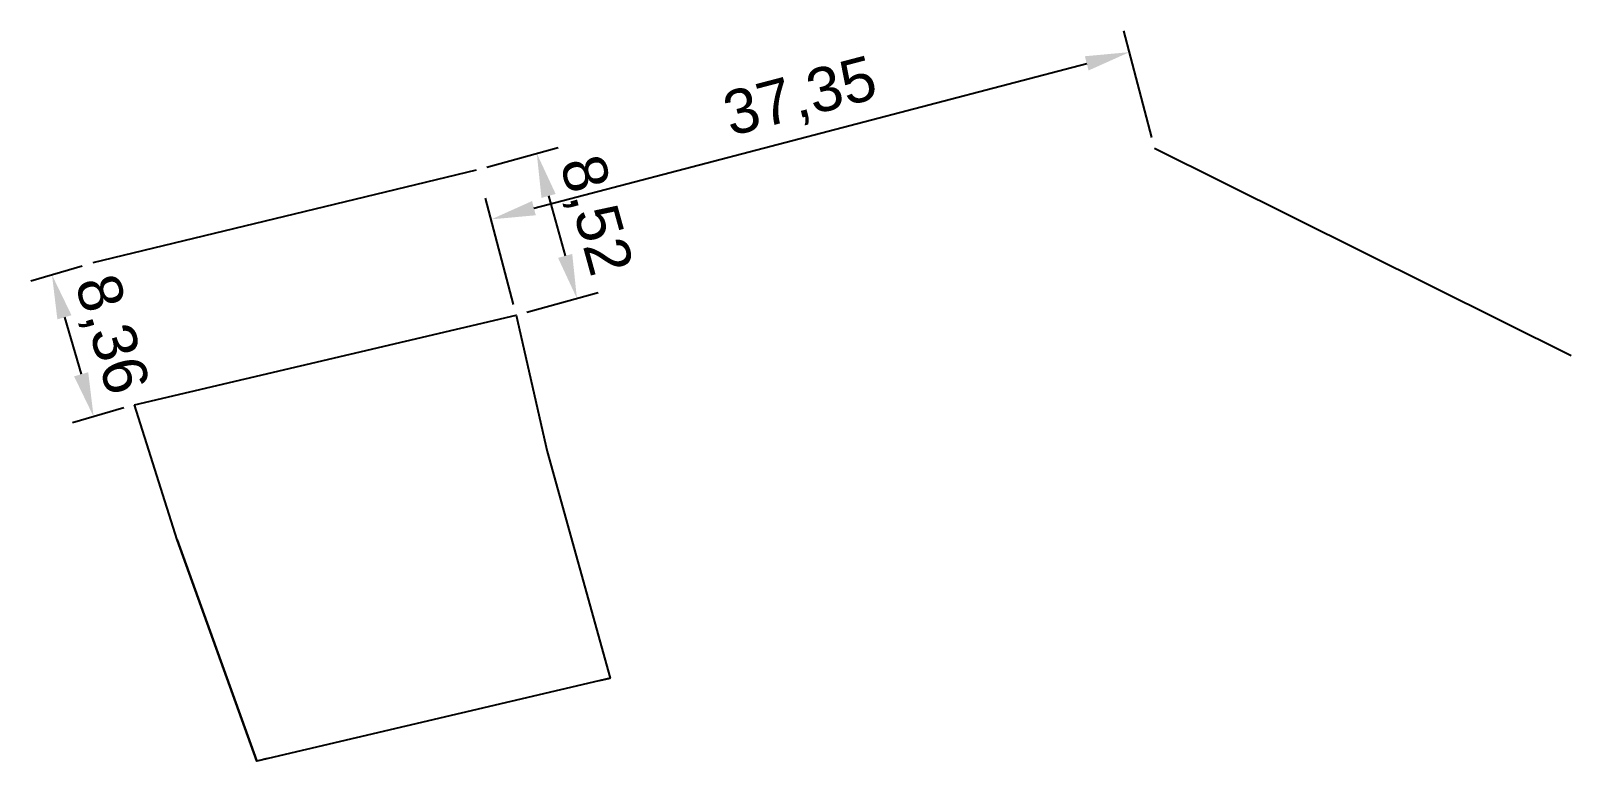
# Model space of a CAD drawing. Header units: millimetres. Extents: x 613888 to 613975.2, y 1319180.6 to 1319222.
import ezdxf

# ---------------------------------------------------------------- set-up
doc = ezdxf.new("R2010")
doc.units = ezdxf.units.MM
doc.header["$PDMODE"] = 32
doc.header["$PDSIZE"] = 2.5
doc.styles.get("Standard").update_dxf_attribs({"font": 'arial.ttf'})
doc.dimstyles.new('ISO-25', dxfattribs={"dimtxt": 2.5, "dimasz": 2.5, "dimexe": 1.25, "dimexo": 0.625, "dimtad": 1, "dimtxsty": 'Standard', "dimcen": 2.5, "dimadec": 0, "dimazin": 0, "dimtfac": 1, "dimtmove": 0, "dimatfit": 3, "dimfxl": 1, "dimarcsym": 0})

# ---------------------------------------------------------------- blocks, each defined once
blk = doc.blocks.new('*D2')
at = {"color": 0, "lineweight": -2, "transparency": 16777216}
for p, q in [((613951.433, 1319215.944), (613949.852, 1319221.976)), ((613916.46, 1319211.935), (613947.75, 1319220.133)), ((613915.306, 1319206.478), (613913.725, 1319212.51))]:
    blk.add_line(p, q, dxfattribs=at)
at = {"color": 0, "transparency": 16777216}
for points in [[(613947.645, 1319220.536), (613947.856, 1319219.73), (613950.169, 1319220.767)], [(613916.355, 1319212.338), (613916.566, 1319211.532), (613914.042, 1319211.301)]]:
    blk.add_solid(points, dxfattribs=at)
at = {"layer": 'Defpoints', "color": 0, "transparency": 16777216}
for p in [(613950.169, 1319220.767), (613951.591, 1319215.339), (613915.464, 1319205.873)]:
    blk.add_point(p, dxfattribs=at)
at = {"color": 0, "transparency": 16777216, "insert": (613931.566, 1319218.092), "char_height": 2.5, "attachment_point": 5, "rotation": 14.68258}
blk.add_mtext('37,35', dxfattribs=at)
blk = doc.blocks.new('*D4')
at = {"color": 0, "lineweight": -2, "transparency": 16777216}
for p, q in [((613913.793, 1319214.255), (613917.826, 1319215.371)), ((613917.288, 1319212.628), (613918.228, 1319209.232)), ((613916.066, 1319206.04), (613920.099, 1319207.156))]:
    blk.add_line(p, q, dxfattribs=at)
at = {"color": 0, "transparency": 16777216}
for points in [[(613917.69, 1319212.739), (613916.887, 1319212.517), (613916.621, 1319215.037)], [(613918.629, 1319209.343), (613917.826, 1319209.121), (613918.894, 1319206.822)]]:
    blk.add_solid(points, dxfattribs=at)
at = {"layer": 'Defpoints', "color": 0, "transparency": 16777216}
for p in [(613913.191, 1319214.088), (613918.894, 1319206.822), (613915.464, 1319205.873)]:
    blk.add_point(p, dxfattribs=at)
at = {"color": 0, "transparency": 16777216, "insert": (613919.808, 1319211.497), "char_height": 2.5, "attachment_point": 5, "rotation": 285.46618}
blk.add_mtext('8,52', dxfattribs=at)
blk = doc.blocks.new('*D5')
at = {"color": 0, "lineweight": -2, "transparency": 16777216}
for p, q in [((613890.888, 1319208.656), (613887.981, 1319207.803)), ((613889.884, 1319205.756), (613890.831, 1319202.529)), ((613893.243, 1319200.632), (613890.336, 1319199.779))]:
    blk.add_line(p, q, dxfattribs=at)
at = {"color": 0, "transparency": 16777216}
for points in [[(613890.284, 1319205.873), (613889.484, 1319205.638), (613889.18, 1319208.155)], [(613891.231, 1319202.647), (613890.431, 1319202.412), (613891.535, 1319200.131)]]:
    blk.add_solid(points, dxfattribs=at)
at = {"layer": 'Defpoints', "color": 0, "transparency": 16777216}
for p in [(613891.488, 1319208.832), (613893.843, 1319200.808), (613891.535, 1319200.131)]:
    blk.add_point(p, dxfattribs=at)
at = {"color": 0, "transparency": 16777216, "insert": (613892.399, 1319204.742), "char_height": 2.5, "attachment_point": 5, "rotation": 286.35667}
blk.add_mtext('8,36', dxfattribs=at)

msp = doc.modelspace()

# ---------------------------------------------------------------- linework, layer by layer
for points in [[(613951.591, 1319215.339), (613975.175, 1319203.594)], [(613913.191, 1319214.088), (613891.488, 1319208.832)], [(613917.205, 1319198.158), (613920.775, 1319185.333)], [(613896.272, 1319193.149), (613900.771, 1319180.625)], [(613920.191, 1319185.196), (613920.775, 1319185.333)], [(613901.353, 1319180.771), (613900.771, 1319180.625)]]:
    msp.add_lwpolyline(points)
msp.add_lwpolyline([(613893.843, 1319200.808), (613915.464, 1319205.873), (613917.205, 1319198.158), (613920.775, 1319185.333), (613900.771, 1319180.625), (613896.272, 1319193.149)], close=True)

# ---------------------------------------------------------------- dimensions: what is measured, and where the dimension line sits
for p1, p2, distance, picture, middle in [((613915.464, 1319205.873), (613951.591, 1319215.339), 5.611, '*D2', (613931.566, 1319218.092)), ((613913.191, 1319214.088), (613915.464, 1319205.873), 3.559, '*D4', (613919.808, 1319211.497)), ((613891.488, 1319208.832), (613893.843, 1319200.808), -2.405, '*D5', (613892.399, 1319204.742))]:
    dim = msp.add_aligned_dim(p1=p1, p2=p2, distance=distance, dimstyle='ISO-25', override={"dimzin": 0})
    dim.commit()
    dim.dimension.update_dxf_attribs({"geometry": picture, "text_midpoint": middle})

doc.saveas('drawing.dxf')
